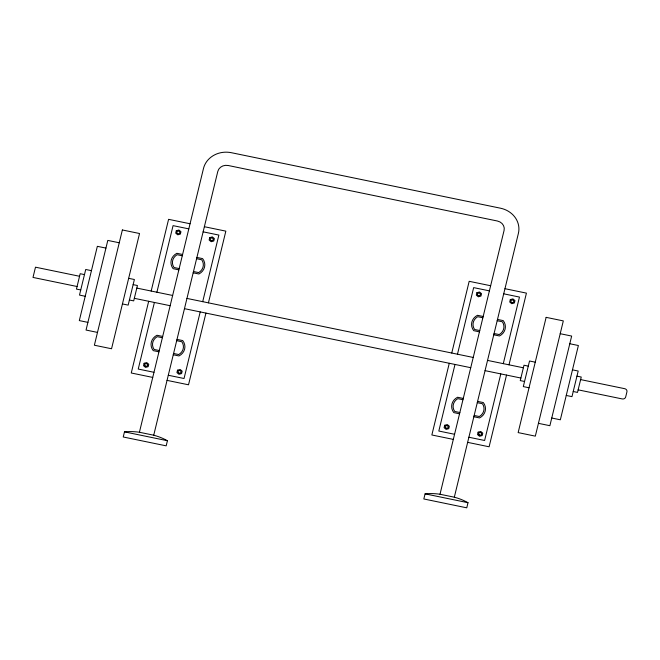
<?xml version="1.0" encoding="UTF-8"?>
<svg xmlns="http://www.w3.org/2000/svg" width="660" height="660" viewBox="0 0 660 660"><rect width="100%" height="100%" fill="white"/><g stroke="black" fill="none" stroke-linecap="round" stroke-linejoin="round"><path stroke-width="0.99" d="M148.681 301.282L131.266 372.991L152.732 377.421M151.173 291.043L168.589 219.334L190.055 223.757M154.407 302.462L138.237 369.055L153.978 372.298M156.898 292.223L173.069 225.637L188.81 228.88M124.484 431.863L123.238 436.986L166.18 445.846L167.417 440.723A54.904 49.219 3.3 0 0 153.731 435.212L139.417 432.259A54.937 49.252 3.3 0 0 124.484 431.863L167.409 440.715M139.417 432.259L203.486 168.465A23.447 21.021 3.3 0 1 231.363 152.699L500.462 208.197A23.447 21.021 3.3 0 1 518.389 233.401L454.319 497.194A54.937 49.252 3.3 0 1 468.006 502.705L466.768 507.829L423.827 498.976L425.065 493.853A54.937 49.252 3.3 0 1 440.005 494.249L454.319 497.194M153.731 435.212L217.8 171.418A8.794 7.879 3.3 0 1 228.253 165.511L497.351 221.001A8.794 7.879 3.3 0 1 504.075 230.455L440.005 494.241M200.211 311.908L184.041 378.502L168.292 375.251M202.702 301.67L218.873 235.075L203.123 231.833M205.936 313.087L188.521 384.796L167.046 380.374M208.428 302.849L225.844 231.14L204.369 226.71M449.27 363.272L431.855 434.981L453.321 439.403M451.754 353.026L469.178 281.317L490.644 285.739M454.996 364.452L438.817 431.038L454.567 434.28M457.479 354.205L473.657 287.62L489.398 290.862M500.8 373.898L484.621 440.484L468.88 437.233M503.283 363.652L519.461 297.066L503.712 293.815M506.525 375.078L489.109 446.787L467.635 442.357M509.008 364.832L526.433 293.123L504.958 288.692M182.589 254.488L176.863 253.308A11.921 10.684 3.3 0 0 173.135 268.678L178.86 269.858M196.903 257.441L202.628 258.621A11.921 10.684 3.3 0 1 198.899 273.991L193.174 272.811M483.178 316.478L477.452 315.298A11.921 10.684 3.3 0 0 473.723 330.66L479.449 331.84M497.491 319.423L503.217 320.611A11.921 10.684 3.3 0 1 499.488 335.973L493.762 334.793M119.254 242.773L107.803 240.413L86.039 330.049L97.49 332.409M182.284 255.775L177.136 254.71A10.453 9.372 3.3 0 0 174.025 267.514L179.173 268.579M196.597 258.72L201.745 259.784A10.453 9.372 3.3 0 1 198.635 272.588L193.487 271.532M482.872 317.757L477.724 316.693A10.453 9.372 3.3 0 0 474.614 329.497L479.762 330.561M497.186 320.71L502.334 321.766A10.453 9.372 3.3 0 1 499.224 334.57L494.076 333.514M560.208 333.704L571.659 336.064L549.887 425.7L538.436 423.34M105.938 248.094L97.35 246.328L79.316 320.595L87.904 322.369M569.794 343.745L578.383 345.518L560.34 419.793L551.752 418.019M91.443 270.658L85.718 269.478L79.497 295.086L85.222 296.266M128.659 278.33L134.384 279.51L128.164 305.118L122.438 303.938M535.252 362.175L529.526 360.995L523.306 386.603L529.031 387.783M572.467 369.847L578.193 371.027L571.972 396.643L566.247 395.455M84.472 274.601L80.182 273.71L76.444 289.08L80.743 289.963M133.138 284.633L137.437 285.516L133.7 300.886L129.41 300.003M528.289 366.118L523.99 365.227L520.261 380.597L524.552 381.48M576.956 376.15L581.245 377.033L577.516 392.403L573.218 391.52M79.555 276.276L35.492 267.185L33 277.431L77.072 286.514M136.81 288.082L172.639 295.465M186.953 298.419L473.228 357.456M487.542 360.401L523.372 367.793M580.627 379.599L624.69 388.682A2.929 2.623 3.3 0 1 626.934 391.834L625.688 396.957A2.929 2.623 3.3 0 1 622.207 398.929L578.135 389.846M134.326 298.32L170.156 305.712M184.462 308.665L470.737 367.694M485.05 370.648L520.88 378.04M162.69 336.443L156.964 335.263A11.921 10.684 3.3 0 0 153.227 350.633L158.953 351.813M177.004 339.397L182.729 340.576A11.921 10.684 3.3 0 1 178.992 355.946L173.267 354.766M463.279 398.425L457.553 397.246A11.921 10.684 3.3 0 0 453.816 412.615L459.541 413.795M477.592 401.379L483.318 402.559A11.921 10.684 3.3 0 1 479.581 417.928L473.855 416.749M162.376 337.722L157.228 336.666A10.453 9.372 3.3 0 0 154.118 349.47L159.266 350.534M176.69 340.675L181.838 341.74A10.453 9.372 3.3 0 1 178.728 354.544L173.58 353.479M462.965 399.712L457.817 398.648A10.453 9.372 3.3 0 0 454.707 411.452L459.855 412.516M477.279 402.658L482.427 403.722A10.453 9.372 3.3 0 1 479.317 416.526L474.169 415.47M425.081 493.853L468.006 502.705M122.364 229.969L94.38 345.221L111.556 348.76L139.54 233.508L122.364 229.969M144.094 363.297L143.509 365.706L145.546 367.389L148.17 366.671L148.756 364.262L146.718 362.579L144.094 363.297M176.294 230.728L175.708 233.137L177.746 234.828L180.37 234.102L180.956 231.693L178.918 230.01L176.294 230.728M177.515 370.186L176.929 372.595L178.967 374.286L181.591 373.56L182.176 371.151L180.139 369.468L177.515 370.186M209.715 237.625L209.129 240.034L211.167 241.717L213.79 240.991L214.376 238.582L212.338 236.899L209.715 237.625M444.683 425.279L444.097 427.688L446.135 429.371L448.759 428.654L449.344 426.244L447.307 424.561L444.683 425.279M476.883 292.718L476.297 295.127L478.335 296.81L480.959 296.084L481.544 293.675L479.507 291.992L476.883 292.718M478.104 432.176L477.518 434.585L479.556 436.268L482.18 435.542L482.765 433.133L480.728 431.45L478.104 432.176M510.295 299.607L509.718 302.016L511.756 303.699L514.379 302.973L514.965 300.572L512.919 298.881L510.295 299.607M546.142 317.353L518.149 432.605L535.326 436.144L563.318 320.9L546.142 317.353M177.499 233.483A1.468 1.312 3.3 0 0 179.792 232.543A1.468 1.312 3.3 0 0 177.705 231.223A1.468 1.312 3.3 0 0 177.499 233.483M145.299 366.052A1.468 1.312 3.3 0 0 147.593 365.112A1.468 1.312 3.3 0 0 145.505 363.784A1.468 1.312 3.3 0 0 145.299 366.052M178.72 372.941A1.468 1.312 3.3 0 0 181.013 372.001A1.468 1.312 3.3 0 0 178.926 370.681A1.468 1.312 3.3 0 0 178.72 372.941M210.911 240.38A1.468 1.312 3.3 0 0 213.213 239.431A1.468 1.312 3.3 0 0 211.126 238.111A1.468 1.312 3.3 0 0 210.911 240.38M479.308 434.932A1.468 1.312 3.3 0 0 481.602 433.983A1.468 1.312 3.3 0 0 479.515 432.663A1.468 1.312 3.3 0 0 479.308 434.932M445.888 428.035A1.468 1.312 3.3 0 0 448.181 427.094A1.468 1.312 3.3 0 0 446.094 425.774A1.468 1.312 3.3 0 0 445.888 428.035M478.087 295.474A1.468 1.312 3.3 0 0 480.381 294.525A1.468 1.312 3.3 0 0 478.294 293.205A1.468 1.312 3.3 0 0 478.087 295.474M511.5 302.363A1.468 1.312 3.3 0 0 513.793 301.414A1.468 1.312 3.3 0 0 511.714 300.094A1.468 1.312 3.3 0 0 511.5 302.363"/></g></svg>
